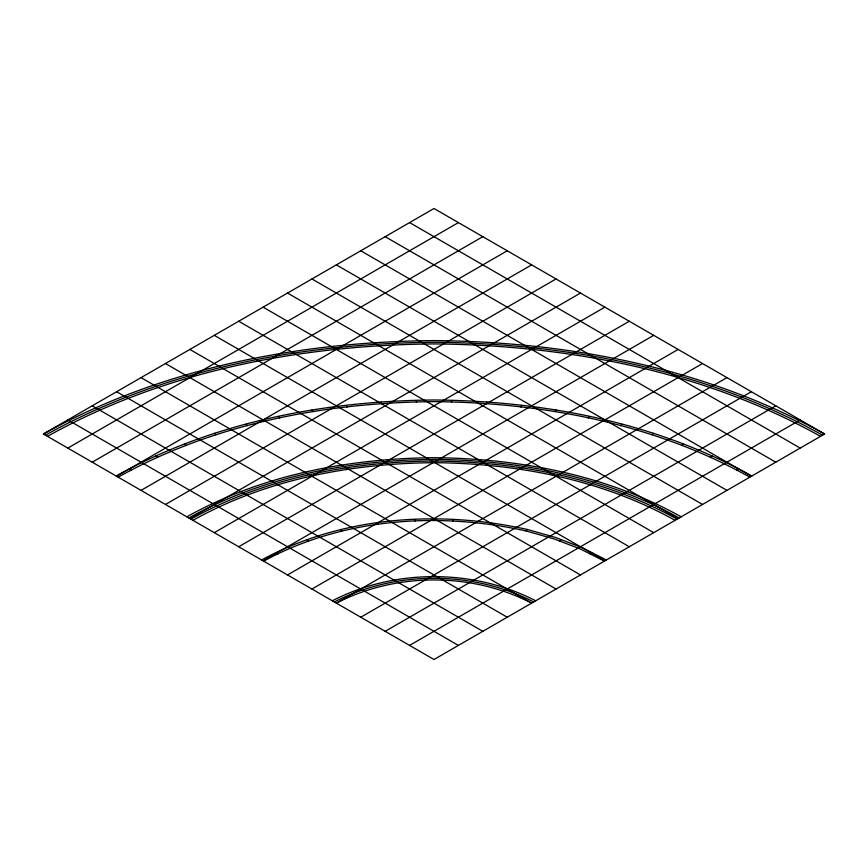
<?xml version="1.0" encoding="UTF-8"?>
<svg xmlns="http://www.w3.org/2000/svg" width="868" height="868" viewBox="0 0 868 868"><rect width="100%" height="100%" fill="white"/><g stroke="black" fill="none" stroke-linecap="round" stroke-linejoin="round"><path stroke-width="1.3" d="M451.501 402.296L451.62 400.636M452.868 521.115L453.096 519.455M486.46 403.62L486.796 401.971M520.952 407.135L521.516 405.508M490.17 524.424L490.843 522.818M555.151 411.508L555.932 409.913M588.32 418.007L589.318 416.456M263.622 561.14C343.066 517.86 438.915 511.556 526.203 530.988L527.31 529.458L555.911 537.596L582.439 547.827L606.417 559.969M620.663 425.743L621.868 424.235M652.074 434.684L653.485 433.24M559.73 541.057L561.227 539.646M681.619 445.555L683.214 444.177M710.306 457.154L712.096 455.852M590.164 553.947L592.03 552.688M736.65 470.489L738.603 469.273M43.4 434L434 208.494L824.6 434L434 659.506L43.4 434C162.034 367.728 299.178 341.797 434 340.592C568.822 341.797 705.966 367.728 824.6 434M67.812 448.094L458.412 222.588M92.225 462.188L482.825 236.682M116.638 476.282L507.238 250.776M141.05 490.377L531.65 264.87M165.463 504.471L556.062 278.964M189.875 518.565L580.475 293.059M214.287 532.659L604.887 307.153M238.7 546.753L629.3 321.247M263.113 560.847L653.712 335.341M287.525 574.941L678.125 349.435M311.938 589.036L702.538 363.529M726.95 377.623L336.35 603.13C396.383 572.218 471.617 572.218 531.65 603.13L141.05 377.623M360.762 617.224L751.362 391.718M385.175 631.318L775.775 405.812M409.587 645.412L800.188 419.906M45.429 435.172C163.444 369.247 299.883 343.446 434 342.252C568.117 343.446 704.556 369.247 822.56 435.172M47.469 436.354C164.866 370.766 300.578 345.106 434 343.912C567.422 345.106 703.134 370.766 820.531 436.354M116.128 475.989C212.671 422.054 324.285 400.951 434 399.974C543.715 400.951 655.329 422.054 751.872 475.989M118.167 477.161C214.092 423.573 324.979 402.611 434 401.634C543.021 402.611 653.908 423.573 749.833 477.161M186.826 516.807C261.897 474.872 348.686 458.456 434 457.696C519.314 458.456 606.103 474.872 681.174 516.807M188.855 517.979C263.308 476.391 349.381 460.116 434 459.356C518.619 460.116 604.692 476.391 679.145 517.979M190.895 519.151C264.729 477.91 350.086 461.765 434 461.016C517.914 461.765 603.271 477.91 677.105 519.151M192.924 520.333C266.151 479.429 350.791 463.425 434 462.677C517.209 463.425 601.85 479.429 675.076 520.333M261.583 559.969C341.981 516.167 438.98 509.798 527.31 529.458M332.281 600.786C394.821 568.573 473.179 568.573 535.719 600.786M334.321 601.958C395.602 570.395 472.398 570.395 533.69 601.958M526.203 530.988L554.478 539.039L580.681 549.14L604.378 561.14M409.587 222.588L800.188 448.094M385.175 236.682L775.775 462.188M360.762 250.776L751.362 476.282M336.35 264.87L726.95 490.377M311.938 278.964L702.538 504.471M287.525 293.059L678.125 518.565M263.113 307.153L653.712 532.659M238.7 321.247L629.3 546.753M214.287 335.341L604.887 560.847M189.875 349.435L580.475 574.941M165.463 363.529L556.062 589.036M116.638 391.718L507.238 617.224M92.225 405.812L482.825 631.318M67.812 419.906L458.412 645.412M129.397 469.273L131.296 470.51M275.97 552.688L277.836 553.947M155.904 455.852L157.694 457.154M184.786 444.177L186.381 445.555M306.773 539.646L308.27 541.057M214.515 433.24L215.926 434.684M246.132 424.235L247.337 425.743M340.69 529.458L341.797 530.988M278.682 416.456L279.68 418.007M312.068 409.913L312.849 411.508M377.157 522.818L377.83 524.424M346.484 405.508L347.048 407.135M381.204 401.971L381.54 403.62M414.904 519.455L415.132 521.115M416.38 400.636L416.499 402.296"/></g></svg>
